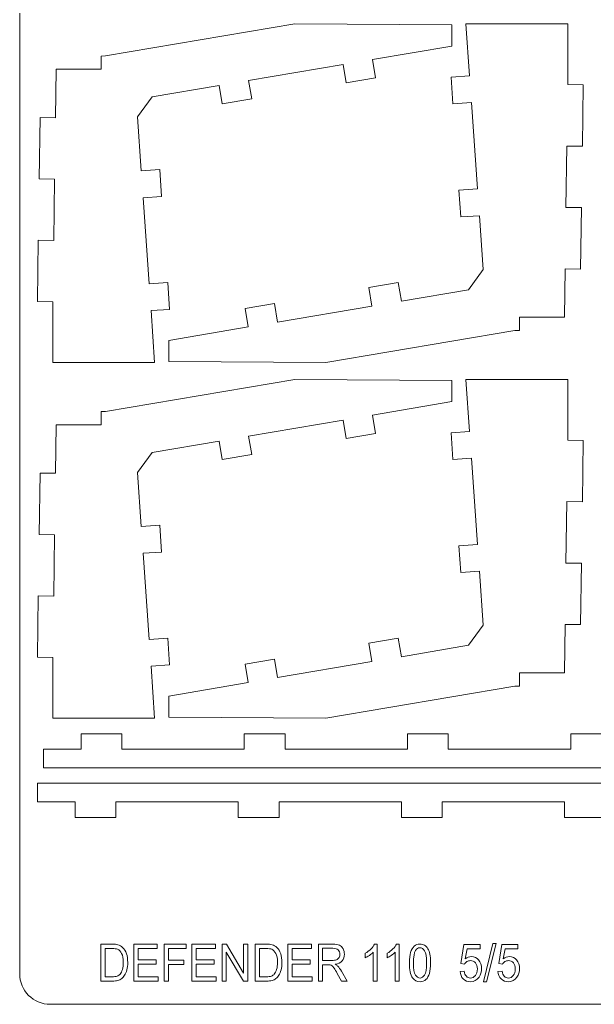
# Model space of a CAD drawing. Header units: centimetres. Extents: x -10 to 98, y 3 to 108.
# Drawn here: x 63.8 to 75.03, y 55.56 to 74.8 of the extents above; entities that cross this region are included whole.
import ezdxf

# ---------------------------------------------------------------- set-up
doc = ezdxf.new("R2010")
doc.units = ezdxf.units.CM
doc.header["$MEASUREMENT"] = 0
doc.layers.add('Camada 1', color=7, linetype='Continuous')

msp = doc.modelspace()

# ---------------------------------------------------------------- linework, layer by layer
at = {"layer": 'Camada 1', "color": 5, "lineweight": 9}
for points in [[(63.79979, 56.15219), (63.79979, 56.15219), (63.79979, 107.32219), (63.79979, 107.32219)], [(63.79979, 56.15219), (63.79979, 55.82494), (64.06754, 55.55719), (64.39477, 55.55719)], [(97.71478, 55.55719), (97.71478, 55.55719), (64.39477, 55.55719), (64.39477, 55.55719)]]:
    msp.add_open_spline(points, degree=3, dxfattribs=at)
at = {"layer": 'Camada 1', "color": 3, "lineweight": 9}
for points in [[(65.47977, 74.09093), (65.47977, 74.09093), (69.17609, 74.71688), (69.17609, 74.71688)], [(69.17609, 74.71688), (69.17609, 74.71688), (72.24535, 74.69773), (72.24535, 74.69773)], [(72.24535, 74.69773), (72.24535, 74.69773), (72.24547, 74.28389), (72.24547, 74.28389)], [(72.52197, 74.71557), (72.52197, 74.71557), (74.51096, 74.71621), (74.51096, 74.71621)], [(72.59323, 73.70135), (72.59323, 73.70135), (72.52197, 74.71557), (72.52197, 74.71557)], [(74.51096, 74.71621), (74.51096, 74.71621), (74.51135, 73.52974), (74.51135, 73.52974)], [(72.24547, 74.28389), (72.24547, 74.28389), (70.69375, 74.02092), (70.69375, 74.02092)], [(65.39283, 74.08872), (65.39283, 74.08872), (65.47977, 74.09093), (65.47977, 74.09093)], [(65.39288, 73.82894), (65.39288, 73.82894), (65.39283, 74.08872), (65.39283, 74.08872)], [(70.11938, 73.92359), (70.11938, 73.92359), (68.27412, 73.61087), (68.27412, 73.61087)], [(70.18022, 73.56459), (70.18022, 73.56459), (70.11938, 73.92359), (70.11938, 73.92359)], [(70.69375, 74.02092), (70.69375, 74.02092), (70.7546, 73.66193), (70.7546, 73.66193)], [(64.50021, 72.88348), (64.50021, 72.88348), (64.5137, 73.82867), (64.5137, 73.82867)], [(64.5137, 73.82867), (64.5137, 73.82867), (65.39288, 73.82894), (65.39288, 73.82894)], [(72.23002, 73.67583), (72.23002, 73.67583), (72.59323, 73.70135), (72.59323, 73.70135)], [(67.69975, 73.51354), (67.69975, 73.51354), (66.38724, 73.29192), (66.38724, 73.29192)], [(67.76057, 73.15454), (67.76057, 73.15454), (67.69975, 73.51354), (67.69975, 73.51354)], [(68.27412, 73.61087), (68.27412, 73.61087), (68.33495, 73.25188), (68.33495, 73.25188)], [(70.7546, 73.66193), (70.7546, 73.66193), (70.18022, 73.56459), (70.18022, 73.56459)], [(72.26677, 73.15282), (72.26677, 73.15282), (72.23002, 73.67583), (72.23002, 73.67583)], [(74.51135, 73.52974), (74.51135, 73.52974), (74.81474, 73.52536), (74.81474, 73.52536)], [(74.81474, 73.52536), (74.81474, 73.52536), (74.79741, 72.32561), (74.79741, 72.32561)], [(66.38724, 73.29192), (66.38724, 73.29192), (66.10052, 72.89691), (66.10052, 72.89691)], [(68.33495, 73.25188), (68.33495, 73.25188), (67.76057, 73.15454), (67.76057, 73.15454)], [(72.62998, 73.17833), (72.62998, 73.17833), (72.26677, 73.15282), (72.26677, 73.15282)], [(72.7483, 71.49388), (72.7483, 71.49388), (72.62998, 73.17833), (72.62998, 73.17833)], [(64.17952, 71.68825), (64.17952, 71.68825), (64.19683, 72.88799), (64.19683, 72.88799)], [(64.19683, 72.88799), (64.19683, 72.88799), (64.50021, 72.88348), (64.50021, 72.88348)], [(66.10052, 72.89691), (66.10052, 72.89691), (66.1744, 71.84554), (66.1744, 71.84554)], [(74.49403, 72.32998), (74.49403, 72.32998), (74.4767, 71.13023), (74.4767, 71.13023)], [(74.79741, 72.32561), (74.79741, 72.32561), (74.49403, 72.32998), (74.49403, 72.32998)], [(66.1744, 71.84554), (66.1744, 71.84554), (66.5376, 71.87106), (66.5376, 71.87106)], [(66.5376, 71.87106), (66.5376, 71.87106), (66.57451, 71.34573), (66.57451, 71.34573)], [(64.48289, 71.68387), (64.48289, 71.68387), (64.17952, 71.68825), (64.17952, 71.68825)], [(64.46557, 70.48412), (64.46557, 70.48412), (64.48289, 71.68387), (64.48289, 71.68387)], [(72.38509, 71.46837), (72.38509, 71.46837), (72.7483, 71.49388), (72.7483, 71.49388)], [(72.422, 70.94305), (72.422, 70.94305), (72.38509, 71.46837), (72.38509, 71.46837)], [(66.57451, 71.34573), (66.57451, 71.34573), (66.2113, 71.32022), (66.2113, 71.32022)], [(66.2113, 71.32022), (66.2113, 71.32022), (66.32962, 69.63577), (66.32962, 69.63577)], [(74.4767, 71.13023), (74.4767, 71.13023), (74.78008, 71.12585), (74.78008, 71.12585)], [(74.78008, 71.12585), (74.78008, 71.12585), (74.76277, 69.92611), (74.76277, 69.92611)], [(72.7852, 70.96856), (72.7852, 70.96856), (72.422, 70.94305), (72.422, 70.94305)], [(72.85908, 69.91719), (72.85908, 69.91719), (72.7852, 70.96856), (72.7852, 70.96856)], [(64.14486, 69.28874), (64.14486, 69.28874), (64.16219, 70.48849), (64.16219, 70.48849)], [(64.16219, 70.48849), (64.16219, 70.48849), (64.46557, 70.48412), (64.46557, 70.48412)], [(72.57236, 69.52219), (72.57236, 69.52219), (72.85908, 69.91719), (72.85908, 69.91719)], [(74.45939, 69.93062), (74.45939, 69.93062), (74.4459, 68.98544), (74.4459, 68.98544)], [(74.76277, 69.92611), (74.76277, 69.92611), (74.45939, 69.93062), (74.45939, 69.93062)], [(66.32962, 69.63577), (66.32962, 69.63577), (66.69283, 69.66128), (66.69283, 69.66128)], [(66.69283, 69.66128), (66.69283, 69.66128), (66.72958, 69.13827), (66.72958, 69.13827)], [(70.62465, 69.56222), (70.62465, 69.56222), (71.19903, 69.65956), (71.19903, 69.65956)], [(71.19903, 69.65956), (71.19903, 69.65956), (71.25985, 69.30056), (71.25985, 69.30056)], [(70.68548, 69.20323), (70.68548, 69.20323), (70.62465, 69.56222), (70.62465, 69.56222)], [(71.25985, 69.30056), (71.25985, 69.30056), (72.57236, 69.52219), (72.57236, 69.52219)], [(64.44825, 69.28436), (64.44825, 69.28436), (64.14486, 69.28874), (64.14486, 69.28874)], [(64.44863, 68.09789), (64.44863, 68.09789), (64.44825, 69.28436), (64.44825, 69.28436)], [(66.72958, 69.13827), (66.72958, 69.13827), (66.36637, 69.11275), (66.36637, 69.11275)], [(66.36637, 69.11275), (66.36637, 69.11275), (66.43762, 68.09853), (66.43762, 68.09853)], [(68.205, 69.15217), (68.205, 69.15217), (68.77938, 69.24951), (68.77938, 69.24951)], [(68.26584, 68.79318), (68.26584, 68.79318), (68.205, 69.15217), (68.205, 69.15217)], [(68.77938, 69.24951), (68.77938, 69.24951), (68.84022, 68.89051), (68.84022, 68.89051)], [(68.84022, 68.89051), (68.84022, 68.89051), (70.68548, 69.20323), (70.68548, 69.20323)], [(74.4459, 68.98544), (74.4459, 68.98544), (73.56672, 68.98516), (73.56672, 68.98516)], [(73.56672, 68.98516), (73.56672, 68.98516), (73.56677, 68.72539), (73.56677, 68.72539)], [(66.71413, 68.53021), (66.71413, 68.53021), (68.26584, 68.79318), (68.26584, 68.79318)], [(73.47983, 68.72317), (73.47983, 68.72317), (69.78351, 68.09722), (69.78351, 68.09722)], [(73.56677, 68.72539), (73.56677, 68.72539), (73.47983, 68.72317), (73.47983, 68.72317)], [(66.71425, 68.11637), (66.71425, 68.11637), (66.71413, 68.53021), (66.71413, 68.53021)], [(69.78351, 68.09722), (69.78351, 68.09722), (66.71425, 68.11637), (66.71425, 68.11637)], [(66.43762, 68.09853), (66.43762, 68.09853), (64.44863, 68.09789), (64.44863, 68.09789)], [(65.47977, 67.14108), (65.47977, 67.14108), (69.17609, 67.76703), (69.17609, 67.76703)], [(69.17609, 67.76703), (69.17609, 67.76703), (72.24535, 67.74788), (72.24535, 67.74788)], [(72.24535, 67.74788), (72.24535, 67.74788), (72.24547, 67.33404), (72.24547, 67.33404)], [(72.52197, 67.76572), (72.52197, 67.76572), (74.51096, 67.76636), (74.51096, 67.76636)], [(72.59323, 66.7515), (72.59323, 66.7515), (72.52197, 67.76572), (72.52197, 67.76572)], [(74.51096, 67.76636), (74.51096, 67.76636), (74.51135, 66.57989), (74.51135, 66.57989)], [(72.24547, 67.33404), (72.24547, 67.33404), (70.69375, 67.07107), (70.69375, 67.07107)], [(65.39283, 67.13887), (65.39283, 67.13887), (65.47977, 67.14108), (65.47977, 67.14108)], [(65.39288, 66.87909), (65.39288, 66.87909), (65.39283, 67.13887), (65.39283, 67.13887)], [(70.11938, 66.97374), (70.11938, 66.97374), (68.27412, 66.66102), (68.27412, 66.66102)], [(70.18022, 66.61474), (70.18022, 66.61474), (70.11938, 66.97374), (70.11938, 66.97374)], [(70.69375, 67.07107), (70.69375, 67.07107), (70.7546, 66.71208), (70.7546, 66.71208)], [(64.50021, 65.93363), (64.50021, 65.93363), (64.5137, 66.87881), (64.5137, 66.87881)], [(64.5137, 66.87881), (64.5137, 66.87881), (65.39288, 66.87909), (65.39288, 66.87909)], [(68.27412, 66.66102), (68.27412, 66.66102), (68.33495, 66.30203), (68.33495, 66.30203)], [(70.7546, 66.71208), (70.7546, 66.71208), (70.18022, 66.61474), (70.18022, 66.61474)], [(72.23002, 66.72598), (72.23002, 66.72598), (72.59323, 66.7515), (72.59323, 66.7515)], [(72.26677, 66.20297), (72.26677, 66.20297), (72.23002, 66.72598), (72.23002, 66.72598)], [(74.51135, 66.57989), (74.51135, 66.57989), (74.81474, 66.57551), (74.81474, 66.57551)], [(74.81474, 66.57551), (74.81474, 66.57551), (74.79741, 65.37576), (74.79741, 65.37576)], [(67.69975, 66.56369), (67.69975, 66.56369), (66.38724, 66.34207), (66.38724, 66.34207)], [(67.76057, 66.20469), (67.76057, 66.20469), (67.69975, 66.56369), (67.69975, 66.56369)], [(66.38724, 66.34207), (66.38724, 66.34207), (66.10052, 65.94706), (66.10052, 65.94706)], [(68.33495, 66.30203), (68.33495, 66.30203), (67.76057, 66.20469), (67.76057, 66.20469)], [(72.62998, 66.22848), (72.62998, 66.22848), (72.26677, 66.20297), (72.26677, 66.20297)], [(72.7483, 64.54403), (72.7483, 64.54403), (72.62998, 66.22848), (72.62998, 66.22848)], [(64.17952, 64.7384), (64.17952, 64.7384), (64.19683, 65.93814), (64.19683, 65.93814)], [(64.19683, 65.93814), (64.19683, 65.93814), (64.50021, 65.93363), (64.50021, 65.93363)], [(66.10052, 65.94706), (66.10052, 65.94706), (66.1744, 64.89569), (66.1744, 64.89569)], [(74.49403, 65.38013), (74.49403, 65.38013), (74.4767, 64.18038), (74.4767, 64.18038)], [(74.79741, 65.37576), (74.79741, 65.37576), (74.49403, 65.38013), (74.49403, 65.38013)], [(66.1744, 64.89569), (66.1744, 64.89569), (66.5376, 64.92121), (66.5376, 64.92121)], [(66.5376, 64.92121), (66.5376, 64.92121), (66.57451, 64.39588), (66.57451, 64.39588)], [(64.48289, 64.73402), (64.48289, 64.73402), (64.17952, 64.7384), (64.17952, 64.7384)], [(64.46557, 63.53427), (64.46557, 63.53427), (64.48289, 64.73402), (64.48289, 64.73402)], [(72.38509, 64.51852), (72.38509, 64.51852), (72.7483, 64.54403), (72.7483, 64.54403)], [(72.422, 63.9932), (72.422, 63.9932), (72.38509, 64.51852), (72.38509, 64.51852)], [(66.57451, 64.39588), (66.57451, 64.39588), (66.2113, 64.37037), (66.2113, 64.37037)], [(66.2113, 64.37037), (66.2113, 64.37037), (66.32962, 62.68592), (66.32962, 62.68592)], [(74.4767, 64.18038), (74.4767, 64.18038), (74.78008, 64.176), (74.78008, 64.176)], [(74.78008, 64.176), (74.78008, 64.176), (74.76277, 62.97626), (74.76277, 62.97626)], [(72.7852, 64.01871), (72.7852, 64.01871), (72.422, 63.9932), (72.422, 63.9932)], [(72.85908, 62.96734), (72.85908, 62.96734), (72.7852, 64.01871), (72.7852, 64.01871)], [(64.14486, 62.33889), (64.14486, 62.33889), (64.16219, 63.53864), (64.16219, 63.53864)], [(64.16219, 63.53864), (64.16219, 63.53864), (64.46557, 63.53427), (64.46557, 63.53427)], [(72.57236, 62.57234), (72.57236, 62.57234), (72.85908, 62.96734), (72.85908, 62.96734)], [(74.45939, 62.98077), (74.45939, 62.98077), (74.4459, 62.03559), (74.4459, 62.03559)], [(74.76277, 62.97626), (74.76277, 62.97626), (74.45939, 62.98077), (74.45939, 62.98077)], [(66.32962, 62.68592), (66.32962, 62.68592), (66.69283, 62.71143), (66.69283, 62.71143)], [(66.69283, 62.71143), (66.69283, 62.71143), (66.72958, 62.18842), (66.72958, 62.18842)], [(70.62465, 62.61237), (70.62465, 62.61237), (71.19903, 62.70971), (71.19903, 62.70971)], [(70.68548, 62.25338), (70.68548, 62.25338), (70.62465, 62.61237), (70.62465, 62.61237)], [(71.19903, 62.70971), (71.19903, 62.70971), (71.25985, 62.35071), (71.25985, 62.35071)], [(71.25985, 62.35071), (71.25985, 62.35071), (72.57236, 62.57234), (72.57236, 62.57234)], [(64.44825, 62.33451), (64.44825, 62.33451), (64.14486, 62.33889), (64.14486, 62.33889)], [(64.44863, 61.14804), (64.44863, 61.14804), (64.44825, 62.33451), (64.44825, 62.33451)], [(66.72958, 62.18842), (66.72958, 62.18842), (66.36637, 62.1629), (66.36637, 62.1629)], [(66.36637, 62.1629), (66.36637, 62.1629), (66.43762, 61.14868), (66.43762, 61.14868)], [(68.205, 62.20232), (68.205, 62.20232), (68.77938, 62.29966), (68.77938, 62.29966)], [(68.26584, 61.84333), (68.26584, 61.84333), (68.205, 62.20232), (68.205, 62.20232)], [(68.77938, 62.29966), (68.77938, 62.29966), (68.84022, 61.94066), (68.84022, 61.94066)], [(68.84022, 61.94066), (68.84022, 61.94066), (70.68548, 62.25338), (70.68548, 62.25338)], [(74.4459, 62.03559), (74.4459, 62.03559), (73.56672, 62.03531), (73.56672, 62.03531)], [(73.56672, 62.03531), (73.56672, 62.03531), (73.56677, 61.77554), (73.56677, 61.77554)], [(66.71413, 61.58036), (66.71413, 61.58036), (68.26584, 61.84333), (68.26584, 61.84333)], [(73.47983, 61.77332), (73.47983, 61.77332), (69.78351, 61.14737), (69.78351, 61.14737)], [(73.56677, 61.77554), (73.56677, 61.77554), (73.47983, 61.77332), (73.47983, 61.77332)], [(66.71425, 61.16652), (66.71425, 61.16652), (66.71413, 61.58036), (66.71413, 61.58036)], [(66.43762, 61.14868), (66.43762, 61.14868), (64.44863, 61.14804), (64.44863, 61.14804)], [(69.78351, 61.14737), (69.78351, 61.14737), (66.71425, 61.16652), (66.71425, 61.16652)], [(65.00056, 60.54184), (65.00056, 60.54184), (65.00056, 60.84525), (65.00056, 60.84525)], [(65.00056, 60.84525), (65.00056, 60.84525), (65.79793, 60.84525), (65.79793, 60.84525)], [(65.79793, 60.84525), (65.79793, 60.84525), (65.79793, 60.54184), (65.79793, 60.54184)], [(68.19005, 60.54184), (68.19005, 60.54184), (68.19005, 60.84525), (68.19005, 60.84525)], [(68.19005, 60.84525), (68.19005, 60.84525), (68.98744, 60.84525), (68.98744, 60.84525)], [(68.98744, 60.84525), (68.98744, 60.84525), (68.98744, 60.54184), (68.98744, 60.54184)], [(71.37956, 60.54184), (71.37956, 60.54184), (71.37956, 60.84525), (71.37956, 60.84525)], [(71.37956, 60.84525), (71.37956, 60.84525), (72.17693, 60.84525), (72.17693, 60.84525)], [(72.17693, 60.84525), (72.17693, 60.84525), (72.17693, 60.54184), (72.17693, 60.54184)], [(74.56906, 60.54184), (74.56906, 60.54184), (74.56906, 60.84525), (74.56906, 60.84525)], [(74.56906, 60.84525), (74.56906, 60.84525), (75.36644, 60.84525), (75.36644, 60.84525)], [(64.26386, 60.17773), (64.26386, 60.17773), (64.26386, 60.54184), (64.26386, 60.54184)], [(64.26386, 60.54184), (64.26386, 60.54184), (65.00056, 60.54184), (65.00056, 60.54184)], [(65.79793, 60.54184), (65.79793, 60.54184), (68.19005, 60.54184), (68.19005, 60.54184)], [(68.98744, 60.54184), (68.98744, 60.54184), (71.37956, 60.54184), (71.37956, 60.54184)], [(72.17693, 60.54184), (72.17693, 60.54184), (74.56906, 60.54184), (74.56906, 60.54184)], [(75.72303, 60.17773), (75.72303, 60.17773), (64.26386, 60.17773), (64.26386, 60.17773)], [(75.60403, 59.87562), (75.60403, 59.87562), (64.14486, 59.87562), (64.14486, 59.87562)], [(64.14486, 59.87562), (64.14486, 59.87562), (64.14486, 59.51151), (64.14486, 59.51151)], [(64.14486, 59.51151), (64.14486, 59.51151), (64.88156, 59.51151), (64.88156, 59.51151)], [(64.88156, 59.51151), (64.88156, 59.51151), (64.88156, 59.2081), (64.88156, 59.2081)], [(65.67893, 59.2081), (65.67893, 59.2081), (65.67893, 59.51151), (65.67893, 59.51151)], [(65.67893, 59.51151), (65.67893, 59.51151), (68.07105, 59.51151), (68.07105, 59.51151)], [(68.07105, 59.51151), (68.07105, 59.51151), (68.07105, 59.2081), (68.07105, 59.2081)], [(68.86844, 59.2081), (68.86844, 59.2081), (68.86844, 59.51151), (68.86844, 59.51151)], [(68.86844, 59.51151), (68.86844, 59.51151), (71.26056, 59.51151), (71.26056, 59.51151)], [(71.26056, 59.51151), (71.26056, 59.51151), (71.26056, 59.2081), (71.26056, 59.2081)], [(72.05793, 59.2081), (72.05793, 59.2081), (72.05793, 59.51151), (72.05793, 59.51151)], [(72.05793, 59.51151), (72.05793, 59.51151), (74.45006, 59.51151), (74.45006, 59.51151)], [(74.45006, 59.51151), (74.45006, 59.51151), (74.45006, 59.2081), (74.45006, 59.2081)], [(64.88156, 59.2081), (64.88156, 59.2081), (65.67893, 59.2081), (65.67893, 59.2081)], [(68.07105, 59.2081), (68.07105, 59.2081), (68.86844, 59.2081), (68.86844, 59.2081)], [(71.26056, 59.2081), (71.26056, 59.2081), (72.05793, 59.2081), (72.05793, 59.2081)], [(74.45006, 59.2081), (74.45006, 59.2081), (75.24744, 59.2081), (75.24744, 59.2081)]]:
    msp.add_open_spline(points, degree=3, dxfattribs=at)
at = {"layer": 'Camada 1', "color": 1, "lineweight": 9}
for points in [[(65.38515, 56.01058), (65.38515, 56.01058), (65.38515, 56.73198), (65.38515, 56.73198)], [(65.38515, 56.73198), (65.38515, 56.73198), (65.60455, 56.73198), (65.60455, 56.73198)], [(65.60322, 56.64735), (65.60322, 56.64735), (65.46965, 56.64735), (65.46965, 56.64735)], [(65.46965, 56.64735), (65.46965, 56.64735), (65.46965, 56.09521), (65.46965, 56.09521)], [(65.71219, 56.63257), (65.68965, 56.64247), (65.65332, 56.64735), (65.60322, 56.64735)], [(65.71796, 56.72174), (65.69186, 56.72861), (65.65407, 56.73198), (65.60455, 56.73198)], [(65.79179, 56.55096), (65.77, 56.5916), (65.74346, 56.6188), (65.71219, 56.63257)], [(65.81135, 56.67002), (65.78556, 56.69487), (65.75443, 56.71216), (65.71796, 56.72174)], [(65.88665, 56.54676), (65.87007, 56.5968), (65.845, 56.63777), (65.81135, 56.67002)], [(66.02928, 56.01058), (66.02928, 56.01058), (66.02928, 56.73198), (66.02928, 56.73198)], [(66.02928, 56.73198), (66.02928, 56.73198), (66.48913, 56.73198), (66.48913, 56.73198)], [(66.48913, 56.64735), (66.48913, 56.64735), (66.11378, 56.64735), (66.11378, 56.64735)], [(66.11378, 56.64735), (66.11378, 56.64735), (66.11378, 56.42569), (66.11378, 56.42569)], [(66.48913, 56.73198), (66.48913, 56.73198), (66.48913, 56.64735), (66.48913, 56.64735)], [(66.62522, 56.01058), (66.62522, 56.01058), (66.62522, 56.73198), (66.62522, 56.73198)], [(66.62522, 56.73198), (66.62522, 56.73198), (67.05483, 56.73198), (67.05483, 56.73198)], [(67.05483, 56.64735), (67.05483, 56.64735), (66.70972, 56.64735), (66.70972, 56.64735)], [(66.70972, 56.64735), (66.70972, 56.64735), (66.70972, 56.42267), (66.70972, 56.42267)], [(67.05483, 56.73198), (67.05483, 56.73198), (67.05483, 56.64735), (67.05483, 56.64735)], [(67.16586, 56.01058), (67.16586, 56.01058), (67.16586, 56.73198), (67.16586, 56.73198)], [(67.16586, 56.73198), (67.16586, 56.73198), (67.62571, 56.73198), (67.62571, 56.73198)], [(67.62571, 56.64735), (67.62571, 56.64735), (67.25036, 56.64735), (67.25036, 56.64735)], [(67.25036, 56.64735), (67.25036, 56.64735), (67.25036, 56.42569), (67.25036, 56.42569)], [(67.62571, 56.73198), (67.62571, 56.73198), (67.62571, 56.64735), (67.62571, 56.64735)], [(67.75647, 56.01058), (67.75647, 56.01058), (67.75647, 56.73198), (67.75647, 56.73198)], [(67.75647, 56.73198), (67.75647, 56.73198), (67.84304, 56.73198), (67.84304, 56.73198)], [(68.17154, 56.01058), (68.17154, 56.01058), (67.8374, 56.57682), (67.8374, 56.57682)], [(67.8374, 56.57682), (67.8374, 56.57682), (67.8374, 56.01058), (67.8374, 56.01058)], [(67.84304, 56.73198), (67.84304, 56.73198), (68.17717, 56.16574), (68.17717, 56.16574)], [(68.17717, 56.16574), (68.17717, 56.16574), (68.17717, 56.73198), (68.17717, 56.73198)], [(68.17717, 56.73198), (68.17717, 56.73198), (68.25811, 56.73198), (68.25811, 56.73198)], [(68.25811, 56.73198), (68.25811, 56.73198), (68.25811, 56.01058), (68.25811, 56.01058)], [(68.39968, 56.01058), (68.39968, 56.01058), (68.39968, 56.73198), (68.39968, 56.73198)], [(68.39968, 56.73198), (68.39968, 56.73198), (68.61908, 56.73198), (68.61908, 56.73198)], [(68.61775, 56.64735), (68.61775, 56.64735), (68.48419, 56.64735), (68.48419, 56.64735)], [(68.48419, 56.64735), (68.48419, 56.64735), (68.48419, 56.09521), (68.48419, 56.09521)], [(68.72672, 56.63257), (68.70418, 56.64247), (68.66785, 56.64735), (68.61775, 56.64735)], [(68.73249, 56.72174), (68.70639, 56.72861), (68.6686, 56.73198), (68.61908, 56.73198)], [(68.80632, 56.55096), (68.78453, 56.5916), (68.75799, 56.6188), (68.72672, 56.63257)], [(68.82588, 56.67002), (68.8001, 56.69487), (68.76896, 56.71216), (68.73249, 56.72174)], [(68.90119, 56.54676), (68.8846, 56.5968), (68.85954, 56.63777), (68.82588, 56.67002)], [(69.04381, 56.01058), (69.04381, 56.01058), (69.04381, 56.73198), (69.04381, 56.73198)], [(69.04381, 56.73198), (69.04381, 56.73198), (69.50366, 56.73198), (69.50366, 56.73198)], [(69.50366, 56.64735), (69.50366, 56.64735), (69.12831, 56.64735), (69.12831, 56.64735)], [(69.12831, 56.64735), (69.12831, 56.64735), (69.12831, 56.42569), (69.12831, 56.42569)], [(69.50366, 56.73198), (69.50366, 56.73198), (69.50366, 56.64735), (69.50366, 56.64735)], [(69.63708, 56.01058), (69.63708, 56.01058), (69.63708, 56.73198), (69.63708, 56.73198)], [(69.63708, 56.73198), (69.63708, 56.73198), (69.91933, 56.73198), (69.91933, 56.73198)], [(69.9229, 56.65238), (69.9229, 56.65238), (69.72157, 56.65238), (69.72157, 56.65238)], [(69.72157, 56.65238), (69.72157, 56.65238), (69.72157, 56.4136), (69.72157, 56.4136)], [(70.04875, 56.7125), (70.01925, 56.72542), (69.97611, 56.73198), (69.91933, 56.73198)], [(70.02607, 56.61947), (70.00428, 56.64147), (69.96988, 56.65238), (69.9229, 56.65238)], [(70.05869, 56.53517), (70.05869, 56.56926), (70.04787, 56.59748), (70.02607, 56.61947)], [(70.11946, 56.64398), (70.10182, 56.67673), (70.07825, 56.69957), (70.04875, 56.7125)], [(70.14584, 56.53533), (70.14584, 56.57497), (70.13711, 56.61124), (70.11946, 56.64398)], [(70.55233, 56.55398), (70.59607, 56.57715), (70.63431, 56.60537), (70.66707, 56.63861)], [(70.63475, 56.51401), (70.6653, 56.53433), (70.69005, 56.55465), (70.70888, 56.57514)], [(70.66707, 56.63861), (70.69983, 56.6717), (70.72311, 56.70377), (70.73675, 56.735)], [(70.70888, 56.01058), (70.70888, 56.01058), (70.70888, 56.57514), (70.70888, 56.57514)], [(70.73675, 56.735), (70.73675, 56.735), (70.78715, 56.735), (70.78715, 56.735)], [(70.78715, 56.735), (70.78715, 56.735), (70.78715, 56.01058), (70.78715, 56.01058)], [(70.98104, 56.55398), (71.02478, 56.57715), (71.06303, 56.60537), (71.09578, 56.63861)], [(71.06348, 56.51401), (71.09401, 56.53433), (71.11876, 56.55465), (71.13759, 56.57514)], [(71.09578, 56.63861), (71.12856, 56.6717), (71.15182, 56.70377), (71.16546, 56.735)], [(71.13759, 56.01058), (71.13759, 56.01058), (71.13759, 56.57514), (71.13759, 56.57514)], [(71.16546, 56.735), (71.16546, 56.735), (71.21587, 56.735), (71.21587, 56.735)], [(71.21587, 56.735), (71.21587, 56.735), (71.21587, 56.01058), (71.21587, 56.01058)], [(71.44016, 56.57262), (71.42475, 56.52057), (71.41704, 56.45171), (71.41704, 56.36658)], [(71.50924, 56.69302), (71.4787, 56.66497), (71.45572, 56.62485), (71.44016, 56.57262)], [(71.53725, 56.60973), (71.51043, 56.56591), (71.49709, 56.48463), (71.49709, 56.36624)], [(71.62427, 56.735), (71.57803, 56.735), (71.53963, 56.72106), (71.50924, 56.69302)], [(71.62339, 56.66145), (71.58752, 56.66145), (71.55875, 56.64415), (71.53725, 56.60973)], [(71.71485, 56.60284), (71.69053, 56.64197), (71.66, 56.66145), (71.62339, 56.66145)], [(71.71426, 56.71166), (71.68831, 56.72727), (71.65837, 56.735), (71.62427, 56.735)], [(71.77801, 56.64415), (71.7614, 56.67354), (71.74005, 56.69604), (71.71426, 56.71166)], [(71.75147, 56.36624), (71.75147, 56.48496), (71.73931, 56.56388), (71.71485, 56.60284)], [(71.81714, 56.53702), (71.80765, 56.57916), (71.79461, 56.61493), (71.77801, 56.64415)], [(72.42019, 56.35213), (72.42019, 56.35213), (72.48156, 56.72291), (72.48156, 56.72291)], [(72.48156, 56.72291), (72.48156, 56.72291), (72.79732, 56.72291), (72.79732, 56.72291)], [(72.54398, 56.63828), (72.54398, 56.63828), (72.51003, 56.44366), (72.51003, 56.44366)], [(72.79732, 56.63828), (72.79732, 56.63828), (72.54398, 56.63828), (72.54398, 56.63828)], [(72.79732, 56.72291), (72.79732, 56.72291), (72.79732, 56.63828), (72.79732, 56.63828)], [(72.86329, 55.99849), (72.86329, 55.99849), (73.0483, 56.74407), (73.0483, 56.74407)], [(73.1113, 56.74407), (73.1113, 56.74407), (72.92629, 55.99849), (72.92629, 55.99849)], [(73.0483, 56.74407), (73.0483, 56.74407), (73.1113, 56.74407), (73.1113, 56.74407)], [(73.16199, 56.35213), (73.16199, 56.35213), (73.22337, 56.72291), (73.22337, 56.72291)], [(73.22337, 56.72291), (73.22337, 56.72291), (73.53912, 56.72291), (73.53912, 56.72291)], [(73.28579, 56.63828), (73.28579, 56.63828), (73.25183, 56.44366), (73.25183, 56.44366)], [(73.53912, 56.63828), (73.53912, 56.63828), (73.28579, 56.63828), (73.28579, 56.63828)], [(73.53912, 56.72291), (73.53912, 56.72291), (73.53912, 56.63828), (73.53912, 56.63828)], [(65.82455, 56.37665), (65.82455, 56.45221), (65.81359, 56.51032), (65.79179, 56.55096)], [(65.91172, 56.37514), (65.91172, 56.43946), (65.90341, 56.49672), (65.88665, 56.54676)], [(66.11378, 56.42569), (66.11378, 56.42569), (66.46511, 56.42569), (66.46511, 56.42569)], [(66.46511, 56.42569), (66.46511, 56.42569), (66.46511, 56.34105), (66.46511, 56.34105)], [(66.70972, 56.42267), (66.70972, 56.42267), (67.00857, 56.42267), (67.00857, 56.42267)], [(67.00857, 56.42267), (67.00857, 56.42267), (67.00857, 56.33803), (67.00857, 56.33803)], [(67.25036, 56.42569), (67.25036, 56.42569), (67.60169, 56.42569), (67.60169, 56.42569)], [(67.60169, 56.42569), (67.60169, 56.42569), (67.60169, 56.34105), (67.60169, 56.34105)], [(68.83908, 56.37665), (68.83908, 56.45221), (68.82812, 56.51032), (68.80632, 56.55096)], [(68.92625, 56.37514), (68.92625, 56.43946), (68.91794, 56.49672), (68.90119, 56.54676)], [(69.12831, 56.42569), (69.12831, 56.42569), (69.47964, 56.42569), (69.47964, 56.42569)], [(69.47964, 56.42569), (69.47964, 56.42569), (69.47964, 56.34105), (69.47964, 56.34105)], [(69.72157, 56.4136), (69.72157, 56.4136), (69.90244, 56.4136), (69.90244, 56.4136)], [(69.90244, 56.4136), (69.94098, 56.4136), (69.97092, 56.41813), (69.99256, 56.4272)], [(69.96663, 56.33903), (70.0277, 56.34861), (70.07276, 56.37077), (70.10197, 56.40587)], [(69.99256, 56.4272), (70.01422, 56.4361), (70.03066, 56.45053), (70.04178, 56.47052)], [(70.04178, 56.47052), (70.05306, 56.49034), (70.05869, 56.51183), (70.05869, 56.53517)], [(70.10197, 56.40587), (70.13117, 56.44097), (70.14584, 56.48412), (70.14584, 56.53533)], [(70.55233, 56.46834), (70.55233, 56.46834), (70.55233, 56.55398), (70.55233, 56.55398)], [(70.55233, 56.46834), (70.57665, 56.47842), (70.60422, 56.4937), (70.63475, 56.51401)], [(70.98104, 56.46834), (70.98104, 56.46834), (70.98104, 56.55398), (70.98104, 56.55398)], [(70.98104, 56.46834), (71.00536, 56.47842), (71.03293, 56.4937), (71.06348, 56.51401)], [(71.83153, 56.36658), (71.83153, 56.43794), (71.82678, 56.49487), (71.81714, 56.53702)], [(72.54131, 56.39093), (72.5213, 56.37783), (72.50558, 56.36087), (72.49401, 56.34004)], [(72.62996, 56.48916), (72.58815, 56.48916), (72.54813, 56.47405), (72.51003, 56.44366)], [(72.6095, 56.41057), (72.58415, 56.41057), (72.56147, 56.40402), (72.54131, 56.39093)], [(72.70778, 56.36675), (72.68303, 56.39596), (72.65026, 56.41057), (72.6095, 56.41057)], [(72.77034, 56.42366), (72.73225, 56.46733), (72.6854, 56.48916), (72.62996, 56.48916)], [(72.82756, 56.25541), (72.82756, 56.32392), (72.80844, 56.38002), (72.77034, 56.42366)], [(73.28311, 56.39093), (73.26311, 56.37783), (73.24739, 56.36087), (73.23582, 56.34004)], [(73.37175, 56.48916), (73.32996, 56.48916), (73.28993, 56.47405), (73.25183, 56.44366)], [(73.35131, 56.41057), (73.32595, 56.41057), (73.30327, 56.40402), (73.28311, 56.39093)], [(73.44958, 56.36675), (73.42483, 56.39596), (73.39207, 56.41057), (73.35131, 56.41057)], [(73.51214, 56.42366), (73.47405, 56.46733), (73.42721, 56.48916), (73.37175, 56.48916)], [(73.56937, 56.25541), (73.56937, 56.32392), (73.55024, 56.38002), (73.51214, 56.42366)], [(65.76124, 56.14593), (65.78111, 56.1686), (65.79668, 56.19916), (65.80779, 56.23744)], [(65.80779, 56.23744), (65.81892, 56.27574), (65.82455, 56.32207), (65.82455, 56.37665)], [(65.85138, 56.12443), (65.86902, 56.15214), (65.88355, 56.18724), (65.89482, 56.22955)], [(65.89482, 56.22955), (65.90609, 56.27187), (65.91172, 56.3204), (65.91172, 56.37514)], [(66.46511, 56.34105), (66.46511, 56.34105), (66.11378, 56.34105), (66.11378, 56.34105)], [(66.11378, 56.34105), (66.11378, 56.34105), (66.11378, 56.09521), (66.11378, 56.09521)], [(67.00857, 56.33803), (67.00857, 56.33803), (66.70972, 56.33803), (66.70972, 56.33803)], [(66.70972, 56.33803), (66.70972, 56.33803), (66.70972, 56.01058), (66.70972, 56.01058)], [(67.60169, 56.34105), (67.60169, 56.34105), (67.25036, 56.34105), (67.25036, 56.34105)], [(67.25036, 56.34105), (67.25036, 56.34105), (67.25036, 56.09521), (67.25036, 56.09521)], [(68.77577, 56.14593), (68.79564, 56.1686), (68.81121, 56.19916), (68.82232, 56.23744)], [(68.82232, 56.23744), (68.83345, 56.27574), (68.83908, 56.32207), (68.83908, 56.37665)], [(68.86591, 56.12443), (68.88355, 56.15214), (68.89808, 56.18724), (68.90935, 56.22955)], [(68.90935, 56.22955), (68.92062, 56.27187), (68.92625, 56.3204), (68.92625, 56.37514)], [(69.47964, 56.34105), (69.47964, 56.34105), (69.12831, 56.34105), (69.12831, 56.34105)], [(69.12831, 56.34105), (69.12831, 56.34105), (69.12831, 56.09521), (69.12831, 56.09521)], [(69.81912, 56.33098), (69.81912, 56.33098), (69.72157, 56.33098), (69.72157, 56.33098)], [(69.72157, 56.33098), (69.72157, 56.33098), (69.72157, 56.01058), (69.72157, 56.01058)], [(69.86597, 56.32762), (69.85648, 56.3298), (69.84092, 56.33098), (69.81912, 56.33098)], [(69.90436, 56.30847), (69.89191, 56.31754), (69.87901, 56.32392), (69.86597, 56.32762)], [(69.9472, 56.26028), (69.93119, 56.28329), (69.91697, 56.29924), (69.90436, 56.30847)], [(70.00784, 56.1607), (69.98337, 56.20419), (69.96307, 56.23728), (69.9472, 56.26028)], [(70.01748, 56.30311), (70.00591, 56.31485), (69.98901, 56.32694), (69.96663, 56.33903)], [(70.08714, 56.20705), (70.06535, 56.24551), (70.04207, 56.27758), (70.01748, 56.30311)], [(70.08714, 56.20705), (70.08714, 56.20705), (70.1973, 56.01058), (70.1973, 56.01058)], [(71.41704, 56.36658), (71.41704, 56.23106), (71.43793, 56.13316), (71.47988, 56.07271)], [(71.49709, 56.36624), (71.49709, 56.24752), (71.50924, 56.1686), (71.5337, 56.12964)], [(71.71485, 56.12981), (71.73931, 56.1691), (71.75147, 56.24785), (71.75147, 56.36624)], [(71.80855, 56.16138), (71.82381, 56.21343), (71.83153, 56.28195), (71.83153, 56.36658)], [(72.40596, 56.19999), (72.40596, 56.19999), (72.48779, 56.20705), (72.48779, 56.20705)], [(72.40596, 56.19999), (72.41115, 56.13921), (72.43205, 56.09051), (72.46866, 56.05374)], [(72.49401, 56.34004), (72.49401, 56.34004), (72.42019, 56.35213), (72.42019, 56.35213)], [(72.48779, 56.20705), (72.49387, 56.16188), (72.50794, 56.12796), (72.52989, 56.10513)], [(72.70615, 56.11923), (72.73194, 56.15146), (72.74484, 56.19413), (72.74484, 56.24719)], [(72.74484, 56.24719), (72.74484, 56.29773), (72.73253, 56.33752), (72.70778, 56.36675)], [(72.7773, 56.08615), (72.81081, 56.13366), (72.82756, 56.19009), (72.82756, 56.25541)], [(73.14776, 56.19999), (73.14776, 56.19999), (73.22958, 56.20705), (73.22958, 56.20705)], [(73.14776, 56.19999), (73.15295, 56.13921), (73.17386, 56.09051), (73.21047, 56.05374)], [(73.23582, 56.34004), (73.23582, 56.34004), (73.16199, 56.35213), (73.16199, 56.35213)], [(73.22958, 56.20705), (73.23568, 56.16188), (73.24976, 56.12796), (73.2717, 56.10513)], [(73.44795, 56.11923), (73.47375, 56.15146), (73.48665, 56.19413), (73.48665, 56.24719)], [(73.48665, 56.24719), (73.48665, 56.29773), (73.47434, 56.33752), (73.44958, 56.36675)], [(73.51911, 56.08615), (73.55262, 56.13366), (73.56937, 56.19009), (73.56937, 56.25541)], [(65.61494, 56.01058), (65.61494, 56.01058), (65.38515, 56.01058), (65.38515, 56.01058)], [(65.46965, 56.09521), (65.46965, 56.09521), (65.60544, 56.09521), (65.60544, 56.09521)], [(65.60544, 56.09521), (65.64739, 56.09521), (65.68031, 56.09958), (65.70418, 56.10848)], [(65.61494, 56.01058), (65.65349, 56.01058), (65.68757, 56.01461), (65.71736, 56.02284)], [(65.70418, 56.10848), (65.72804, 56.11738), (65.74702, 56.12981), (65.76124, 56.14593)], [(65.71736, 56.02284), (65.74702, 56.03107), (65.77237, 56.04316), (65.79326, 56.05911)], [(65.79326, 56.05911), (65.81431, 56.0749), (65.83359, 56.09672), (65.85138, 56.12443)], [(66.50425, 56.01058), (66.50425, 56.01058), (66.02928, 56.01058), (66.02928, 56.01058)], [(66.11378, 56.09521), (66.11378, 56.09521), (66.50425, 56.09521), (66.50425, 56.09521)], [(66.50425, 56.09521), (66.50425, 56.09521), (66.50425, 56.01058), (66.50425, 56.01058)], [(66.70972, 56.01058), (66.70972, 56.01058), (66.62522, 56.01058), (66.62522, 56.01058)], [(67.64083, 56.01058), (67.64083, 56.01058), (67.16586, 56.01058), (67.16586, 56.01058)], [(67.25036, 56.09521), (67.25036, 56.09521), (67.64083, 56.09521), (67.64083, 56.09521)], [(67.64083, 56.09521), (67.64083, 56.09521), (67.64083, 56.01058), (67.64083, 56.01058)], [(67.8374, 56.01058), (67.8374, 56.01058), (67.75647, 56.01058), (67.75647, 56.01058)], [(68.25811, 56.01058), (68.25811, 56.01058), (68.17154, 56.01058), (68.17154, 56.01058)], [(68.62947, 56.01058), (68.62947, 56.01058), (68.39968, 56.01058), (68.39968, 56.01058)], [(68.48419, 56.09521), (68.48419, 56.09521), (68.61998, 56.09521), (68.61998, 56.09521)], [(68.61998, 56.09521), (68.66192, 56.09521), (68.69484, 56.09958), (68.71871, 56.10848)], [(68.62947, 56.01058), (68.66802, 56.01058), (68.7021, 56.01461), (68.7319, 56.02284)], [(68.71871, 56.10848), (68.74257, 56.11738), (68.76155, 56.12981), (68.77577, 56.14593)], [(68.7319, 56.02284), (68.76155, 56.03107), (68.7869, 56.04316), (68.80779, 56.05911)], [(68.80779, 56.05911), (68.82885, 56.0749), (68.84812, 56.09672), (68.86591, 56.12443)], [(69.51878, 56.01058), (69.51878, 56.01058), (69.04381, 56.01058), (69.04381, 56.01058)], [(69.12831, 56.09521), (69.12831, 56.09521), (69.51878, 56.09521), (69.51878, 56.09521)], [(69.51878, 56.09521), (69.51878, 56.09521), (69.51878, 56.01058), (69.51878, 56.01058)], [(69.72157, 56.01058), (69.72157, 56.01058), (69.63708, 56.01058), (69.63708, 56.01058)], [(70.09204, 56.01058), (70.09204, 56.01058), (70.00784, 56.1607), (70.00784, 56.1607)], [(70.1973, 56.01058), (70.1973, 56.01058), (70.09204, 56.01058), (70.09204, 56.01058)], [(70.78715, 56.01058), (70.78715, 56.01058), (70.70888, 56.01058), (70.70888, 56.01058)], [(71.21587, 56.01058), (71.21587, 56.01058), (71.13759, 56.01058), (71.13759, 56.01058)], [(71.47988, 56.07271), (71.51487, 56.02317), (71.56306, 55.99849), (71.62427, 55.99849)], [(71.5337, 56.12964), (71.55816, 56.09051), (71.58841, 56.07103), (71.62427, 56.07103)], [(71.62427, 56.07103), (71.66015, 56.07103), (71.69039, 56.09068), (71.71485, 56.12981)], [(71.62427, 55.99849), (71.67082, 55.99849), (71.70936, 56.01259), (71.73975, 56.04081)], [(71.73975, 56.04081), (71.7703, 56.06902), (71.79327, 56.10915), (71.80855, 56.16138)], [(72.46866, 56.05374), (72.50528, 56.01696), (72.55243, 55.99849), (72.61024, 55.99849)], [(72.52989, 56.10513), (72.55182, 56.08246), (72.57867, 56.07103), (72.61024, 56.07103)], [(72.61024, 56.07103), (72.64834, 56.07103), (72.68021, 56.08716), (72.70615, 56.11923)], [(72.61024, 55.99849), (72.6808, 55.99849), (72.73654, 56.0277), (72.7773, 56.08615)], [(72.92629, 55.99849), (72.92629, 55.99849), (72.86329, 55.99849), (72.86329, 55.99849)], [(73.21047, 56.05374), (73.24708, 56.01696), (73.29423, 55.99849), (73.35204, 55.99849)], [(73.2717, 56.10513), (73.29363, 56.08246), (73.32048, 56.07103), (73.35204, 56.07103)], [(73.35204, 56.07103), (73.39014, 56.07103), (73.42202, 56.08716), (73.44795, 56.11923)], [(73.35204, 55.99849), (73.4226, 55.99849), (73.47834, 56.0277), (73.51911, 56.08615)]]:
    msp.add_open_spline(points, degree=3, dxfattribs=at)

doc.saveas('drawing.dxf')
